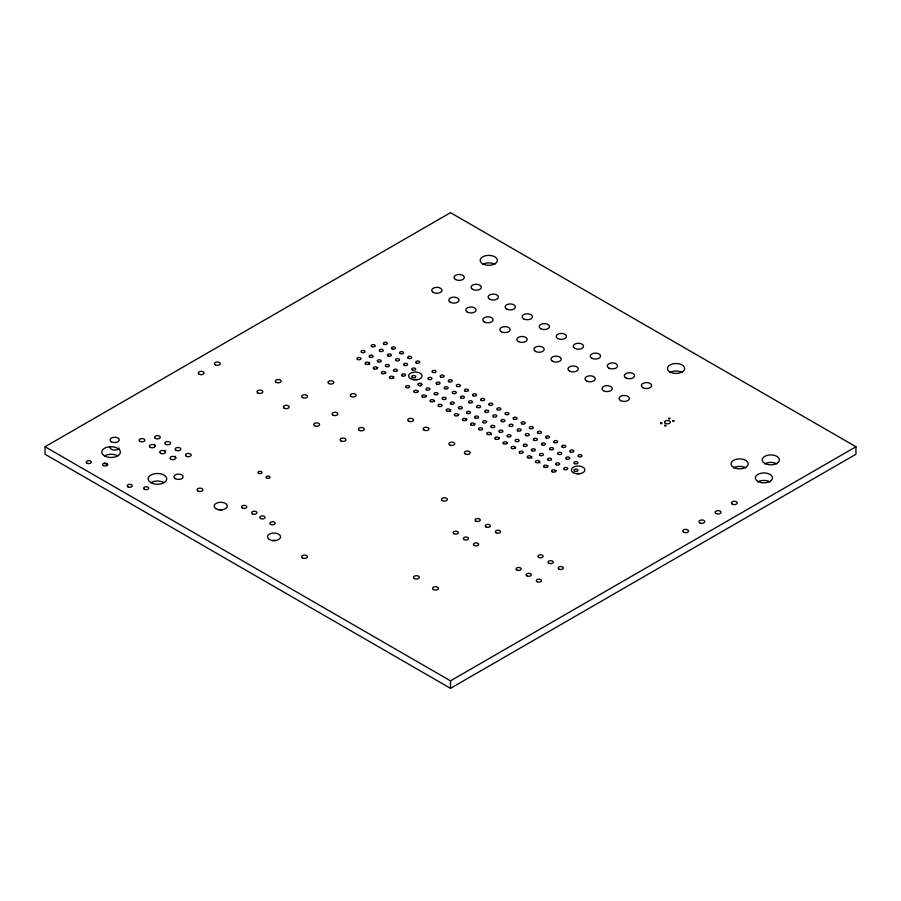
<?xml version="1.0" encoding="UTF-8"?>
<svg xmlns="http://www.w3.org/2000/svg" width="901" height="901" viewBox="0 0 901 901"><rect width="100%" height="100%" fill="white"/><g stroke="black" fill="none" stroke-linecap="round" stroke-linejoin="round"><path stroke-width="1.35" d="M45.05 446.75L450.5 212.67L855.95 446.75L855.95 454.25L450.5 688.33L45.05 454.25L45.05 446.75L450.5 680.841L855.95 446.75M450.5 680.841L450.5 688.33M104.493 455.906A9.314 5.383 0 0 0 120.081 453.496A9.314 5.383 0 0 0 108.661 446.907A9.314 5.383 0 0 0 104.493 455.906A9.314 5.383 0 0 1 117.671 455.793M150.827 482.666A9.314 5.383 0 0 0 166.426 480.256A9.314 5.383 0 0 0 155.006 473.667A9.314 5.383 0 0 0 150.827 482.666A9.314 5.383 0 0 1 164.005 482.542M670.006 372.451A8.605 4.967 0 0 1 682.17 372.451M482.688 264.308A8.605 4.967 0 0 1 494.852 264.308M421.859 384.445A6.735 3.886 0 0 1 420.114 386.18M413.604 379.681A6.735 3.886 0 0 1 417.095 379.681M576.392 473.667A6.735 3.886 0 0 1 579.884 473.667M107.534 464.567A9.314 5.383 0 0 1 104.493 463.396M757.831 481.866A8.593 4.967 0 0 1 769.995 481.866M764.724 463.846A8.593 4.967 0 0 1 776.887 463.846M733.504 467.822A8.593 4.967 0 0 1 745.668 467.822M272.305 540.623A6.589 3.807 0 0 1 275.717 540.623M219.022 509.865A6.589 3.807 0 0 1 222.434 509.865M369.737 364.59A2.005 1.16 0 0 1 369.737 362.957M377.328 368.757A2.005 1.16 0 0 1 377.846 367.631M385.437 373.431A2.005 1.16 0 0 1 385.955 372.316M393.546 378.116A2.005 1.16 0 0 1 394.064 377.001M417.873 392.16A2.005 1.16 0 0 1 418.391 391.045M425.982 396.845A2.005 1.16 0 0 1 426.5 395.719M434.091 401.531A2.005 1.16 0 0 1 434.609 400.404M450.827 411.408A2.005 1.16 0 0 1 450.827 409.775M458.418 415.575A2.005 1.16 0 0 1 458.936 414.449M466.527 420.249A2.005 1.16 0 0 1 467.045 419.134M474.636 424.934A2.005 1.16 0 0 1 475.154 423.819M491.372 434.811A2.005 1.16 0 0 1 491.372 433.178M498.963 438.978A2.005 1.16 0 0 1 499.481 437.863M507.072 443.664A2.005 1.16 0 0 1 507.59 442.537M515.181 448.338A2.005 1.16 0 0 1 515.699 447.223M531.917 458.226A2.005 1.16 0 0 1 531.917 456.582M540.026 462.911A2.005 1.16 0 0 1 540.026 461.267M547.617 467.067A2.005 1.16 0 0 1 548.135 465.952M555.726 471.752A2.005 1.16 0 0 1 556.244 470.626M155.389 445.905A2.872 1.656 0 0 1 154.657 444.306M165.694 451.851A2.872 1.656 0 0 1 164.951 450.252M175.988 457.787A2.872 1.656 0 0 1 175.244 456.188M119.112 448.079A4.584 2.647 0 0 1 113.503 449.959A4.584 2.647 0 0 1 110.26 446.716M660.715 422.986C660.309 425.103 663.868 422.378 660.715 422.986M668.824 418.312C668.418 420.418 671.977 417.692 668.824 418.312M664.769 425.328C664.364 427.446 667.923 424.72 664.769 425.328M672.878 420.654C672.473 422.76 676.032 420.035 672.878 420.654M670.006 371.989A8.605 4.967 0 0 0 684.4 369.759A8.605 4.967 0 0 0 673.869 363.677A8.605 4.967 0 0 0 670.006 371.989M482.688 263.847A8.605 4.967 0 0 0 497.082 261.617A8.605 4.967 0 0 0 486.551 255.535A8.605 4.967 0 0 0 482.688 263.847M410.586 378.69A6.735 3.886 0 0 0 421.859 376.956A6.735 3.886 0 0 0 413.604 372.192A6.735 3.886 0 0 0 410.586 378.69M573.374 472.676A6.735 3.886 0 0 0 584.648 470.93A6.735 3.886 0 0 0 576.392 466.166A6.735 3.886 0 0 0 573.374 472.676M266.628 478.003A2.005 1.16 0 0 0 269.985 477.485A2.005 1.16 0 0 0 267.529 476.066A2.005 1.16 0 0 0 266.628 478.003M258.519 473.318A2.005 1.16 0 0 0 261.876 472.8A2.005 1.16 0 0 0 259.42 471.381A2.005 1.16 0 0 0 258.519 473.318M197.871 491.011A2.917 1.678 0 0 0 202.748 490.257A2.917 1.678 0 0 0 199.177 488.207A2.917 1.678 0 0 0 197.871 491.011M302.477 557.967A2.917 1.678 0 0 0 307.354 557.212A2.917 1.678 0 0 0 303.783 555.151A2.917 1.678 0 0 0 302.477 557.967M442.357 500.618A2.917 1.678 0 0 0 447.234 499.864A2.917 1.678 0 0 0 443.664 497.803A2.917 1.678 0 0 0 442.357 500.618M328.831 383.567A2.917 1.678 0 0 0 333.708 382.812A2.917 1.678 0 0 0 330.138 380.763A2.917 1.678 0 0 0 328.831 383.567M351.131 396.44A2.917 1.678 0 0 0 356.008 395.697A2.917 1.678 0 0 0 352.437 393.636A2.917 1.678 0 0 0 351.131 396.44M433.437 589.569A2.917 1.678 0 0 0 438.314 588.815A2.917 1.678 0 0 0 434.744 586.754A2.917 1.678 0 0 0 433.437 589.569M414.381 578.566A2.917 1.678 0 0 0 419.258 577.811A2.917 1.678 0 0 0 415.688 575.75A2.917 1.678 0 0 0 414.381 578.566M732.254 504.121A2.917 1.678 0 0 0 737.131 503.366A2.917 1.678 0 0 0 733.56 501.305A2.917 1.678 0 0 0 732.254 504.121M716.036 513.491A2.917 1.678 0 0 0 720.913 512.737A2.917 1.678 0 0 0 717.342 510.676A2.917 1.678 0 0 0 716.036 513.491M699.818 522.85A2.917 1.678 0 0 0 704.695 522.096A2.917 1.678 0 0 0 701.124 520.035A2.917 1.678 0 0 0 699.818 522.85M683.6 532.209A2.917 1.678 0 0 0 688.477 531.455A2.917 1.678 0 0 0 684.906 529.405A2.917 1.678 0 0 0 683.6 532.209M215.305 364.849A2.917 1.678 0 0 0 220.182 364.094A2.917 1.678 0 0 0 216.612 362.033A2.917 1.678 0 0 0 215.305 364.849M199.087 374.208A2.917 1.678 0 0 0 203.964 373.453A2.917 1.678 0 0 0 200.394 371.392A2.917 1.678 0 0 0 199.087 374.208M408.581 421.184A2.917 1.678 0 0 0 413.458 420.429A2.917 1.678 0 0 0 409.887 418.379A2.917 1.678 0 0 0 408.581 421.184M424.033 430.104A2.917 1.678 0 0 0 428.91 429.349A2.917 1.678 0 0 0 425.34 427.288A2.917 1.678 0 0 0 424.033 430.104M465.231 453.89A2.917 1.678 0 0 0 470.097 453.135A2.917 1.678 0 0 0 466.527 451.074A2.917 1.678 0 0 0 465.231 453.89M449.779 444.97A2.917 1.678 0 0 0 454.656 444.216A2.917 1.678 0 0 0 451.086 442.154A2.917 1.678 0 0 0 449.779 444.97M455.523 279.524A5.158 2.985 0 0 0 464.161 278.184A5.158 2.985 0 0 0 457.843 274.535A5.158 2.985 0 0 0 455.523 279.524M472.552 289.356A5.158 2.985 0 0 0 481.19 288.016A5.158 2.985 0 0 0 474.872 284.367A5.158 2.985 0 0 0 472.552 289.356M489.581 299.188A5.158 2.985 0 0 0 498.219 297.848A5.158 2.985 0 0 0 491.901 294.199A5.158 2.985 0 0 0 489.581 299.188M506.61 309.02A5.158 2.985 0 0 0 515.248 307.68A5.158 2.985 0 0 0 508.93 304.031A5.158 2.985 0 0 0 506.61 309.02M523.639 318.853A5.158 2.985 0 0 0 532.277 317.512A5.158 2.985 0 0 0 525.959 313.863A5.158 2.985 0 0 0 523.639 318.853M540.668 328.685A5.158 2.985 0 0 0 549.306 327.345A5.158 2.985 0 0 0 542.988 323.696A5.158 2.985 0 0 0 540.668 328.685M557.696 338.517A5.158 2.985 0 0 0 566.335 337.177A5.158 2.985 0 0 0 560.017 333.528A5.158 2.985 0 0 0 557.696 338.517M574.725 348.349A5.158 2.985 0 0 0 583.364 347.009A5.158 2.985 0 0 0 577.045 343.36A5.158 2.985 0 0 0 574.725 348.349M591.754 358.181A5.158 2.985 0 0 0 600.393 356.841A5.158 2.985 0 0 0 594.074 353.192A5.158 2.985 0 0 0 591.754 358.181M608.783 368.013A5.158 2.985 0 0 0 617.422 366.673A5.158 2.985 0 0 0 611.103 363.024A5.158 2.985 0 0 0 608.783 368.013M625.812 377.846A5.158 2.985 0 0 0 634.45 376.505A5.158 2.985 0 0 0 628.132 372.856A5.158 2.985 0 0 0 625.812 377.846M642.841 387.667A5.158 2.985 0 0 0 651.479 386.338A5.158 2.985 0 0 0 645.161 382.688A5.158 2.985 0 0 0 642.841 387.667M433.223 292.397A5.158 2.985 0 0 0 441.862 291.068A5.158 2.985 0 0 0 435.543 287.419A5.158 2.985 0 0 0 433.223 292.397M450.252 302.229A5.158 2.985 0 0 0 458.891 300.9A5.158 2.985 0 0 0 452.572 297.251A5.158 2.985 0 0 0 450.252 302.229M467.281 312.061A5.158 2.985 0 0 0 475.919 310.732A5.158 2.985 0 0 0 469.601 307.083A5.158 2.985 0 0 0 467.281 312.061M484.31 321.894A5.158 2.985 0 0 0 492.948 320.553A5.158 2.985 0 0 0 486.63 316.904A5.158 2.985 0 0 0 484.31 321.894M501.339 331.726A5.158 2.985 0 0 0 509.977 330.385A5.158 2.985 0 0 0 503.659 326.736A5.158 2.985 0 0 0 501.339 331.726M518.368 341.558A5.158 2.985 0 0 0 527.006 340.218A5.158 2.985 0 0 0 520.688 336.569A5.158 2.985 0 0 0 518.368 341.558M535.397 351.39A5.158 2.985 0 0 0 544.035 350.05A5.158 2.985 0 0 0 537.717 346.401A5.158 2.985 0 0 0 535.397 351.39M552.426 361.222A5.158 2.985 0 0 0 561.064 359.882A5.158 2.985 0 0 0 554.746 356.233A5.158 2.985 0 0 0 552.426 361.222M569.455 371.054A5.158 2.985 0 0 0 578.093 369.714A5.158 2.985 0 0 0 571.775 366.065A5.158 2.985 0 0 0 569.455 371.054M586.483 380.886A5.158 2.985 0 0 0 595.122 379.546A5.158 2.985 0 0 0 588.803 375.897A5.158 2.985 0 0 0 586.483 380.886M603.512 390.719A5.158 2.985 0 0 0 612.151 389.378A5.158 2.985 0 0 0 605.832 385.729A5.158 2.985 0 0 0 603.512 390.719M620.541 400.551A5.158 2.985 0 0 0 629.18 399.211A5.158 2.985 0 0 0 622.861 395.562A5.158 2.985 0 0 0 620.541 400.551M757.831 481.393A8.593 4.967 0 0 0 772.213 479.174A8.593 4.967 0 0 0 761.683 473.093A8.593 4.967 0 0 0 757.831 481.393M764.724 463.373A8.593 4.967 0 0 0 779.106 461.143A8.593 4.967 0 0 0 768.576 455.073A8.593 4.967 0 0 0 764.724 463.373M733.504 467.349A8.593 4.967 0 0 0 747.886 465.13A8.593 4.967 0 0 0 737.356 459.048A8.593 4.967 0 0 0 733.504 467.349M260.547 518.503A2.635 1.52 0 0 0 264.962 517.816A2.635 1.52 0 0 0 261.729 515.958A2.635 1.52 0 0 0 260.547 518.503M252.438 513.818A2.635 1.52 0 0 0 256.853 513.142A2.635 1.52 0 0 0 253.62 511.272A2.635 1.52 0 0 0 252.438 513.818M270.683 524.348A2.635 1.52 0 0 0 275.098 523.672A2.635 1.52 0 0 0 271.865 521.803A2.635 1.52 0 0 0 270.683 524.348M269.343 539.496A6.589 3.807 0 0 0 280.38 537.796A6.589 3.807 0 0 0 272.305 533.133A6.589 3.807 0 0 0 269.343 539.496M216.071 508.738A6.589 3.807 0 0 0 227.097 507.038A6.589 3.807 0 0 0 219.022 502.375A6.589 3.807 0 0 0 216.071 508.738M242.301 507.973A2.635 1.52 0 0 0 246.716 507.286A2.635 1.52 0 0 0 243.484 505.416A2.635 1.52 0 0 0 242.301 507.973M538.685 557.359A2.579 1.487 0 0 0 542.999 556.694A2.579 1.487 0 0 0 539.845 554.87A2.579 1.487 0 0 0 538.685 557.359M548.822 563.215A2.579 1.487 0 0 0 553.135 562.539A2.579 1.487 0 0 0 549.982 560.715A2.579 1.487 0 0 0 548.822 563.215M558.958 569.06A2.579 1.487 0 0 0 563.271 568.396A2.579 1.487 0 0 0 560.118 566.571A2.579 1.487 0 0 0 558.958 569.06M516.791 569.995A2.579 1.487 0 0 0 521.105 569.331A2.579 1.487 0 0 0 517.951 567.506A2.579 1.487 0 0 0 516.791 569.995M526.927 575.852A2.579 1.487 0 0 0 531.241 575.187A2.579 1.487 0 0 0 528.087 573.363A2.579 1.487 0 0 0 526.927 575.852M537.064 581.708A2.579 1.487 0 0 0 541.377 581.032A2.579 1.487 0 0 0 538.224 579.208A2.579 1.487 0 0 0 537.064 581.708M475.841 521.071A2.579 1.487 0 0 0 480.154 520.406A2.579 1.487 0 0 0 477.001 518.582A2.579 1.487 0 0 0 475.841 521.071M485.977 526.927A2.579 1.487 0 0 0 490.29 526.263A2.579 1.487 0 0 0 487.137 524.438A2.579 1.487 0 0 0 485.977 526.927M496.113 532.784A2.579 1.487 0 0 0 500.427 532.108A2.579 1.487 0 0 0 497.273 530.284A2.579 1.487 0 0 0 496.113 532.784M453.946 533.719A2.579 1.487 0 0 0 458.26 533.054A2.579 1.487 0 0 0 455.106 531.23A2.579 1.487 0 0 0 453.946 533.719M464.083 539.564A2.579 1.487 0 0 0 468.396 538.899A2.579 1.487 0 0 0 465.243 537.075A2.579 1.487 0 0 0 464.083 539.564M474.219 545.42A2.579 1.487 0 0 0 478.532 544.756A2.579 1.487 0 0 0 475.379 542.931A2.579 1.487 0 0 0 474.219 545.42M276.168 382.373A2.917 1.678 0 0 0 281.033 381.619A2.917 1.678 0 0 0 277.474 379.558A2.917 1.678 0 0 0 276.168 382.373M302.522 397.589A2.917 1.678 0 0 0 307.399 396.834A2.917 1.678 0 0 0 303.828 394.773A2.917 1.678 0 0 0 302.522 397.589M257.832 392.96A2.917 1.678 0 0 0 262.698 392.205A2.917 1.678 0 0 0 259.139 390.144A2.917 1.678 0 0 0 257.832 392.96M284.198 408.176A2.917 1.678 0 0 0 289.063 407.421A2.917 1.678 0 0 0 285.493 405.36A2.917 1.678 0 0 0 284.198 408.176M332.931 415.147A2.917 1.678 0 0 0 337.796 414.392A2.917 1.678 0 0 0 334.237 412.331A2.917 1.678 0 0 0 332.931 415.147M359.285 430.363A2.917 1.678 0 0 0 364.162 429.608A2.917 1.678 0 0 0 360.591 427.547A2.917 1.678 0 0 0 359.285 430.363M314.595 425.734A2.917 1.678 0 0 0 319.461 424.979A2.917 1.678 0 0 0 315.902 422.918A2.917 1.678 0 0 0 314.595 425.734M340.961 440.949A2.917 1.678 0 0 0 345.826 440.195A2.917 1.678 0 0 0 342.256 438.134A2.917 1.678 0 0 0 340.961 440.949M371.764 346.57A2.005 1.16 0 0 0 375.12 346.052A2.005 1.16 0 0 0 372.665 344.632A2.005 1.16 0 0 0 371.764 346.57M383.927 344.227A2.005 1.16 0 0 0 387.284 343.709A2.005 1.16 0 0 0 384.828 342.29A2.005 1.16 0 0 0 383.927 344.227M379.873 351.244A2.005 1.16 0 0 0 383.229 350.726A2.005 1.16 0 0 0 380.774 349.306A2.005 1.16 0 0 0 379.873 351.244M392.036 348.912A2.005 1.16 0 0 0 395.393 348.383A2.005 1.16 0 0 0 392.937 346.964A2.005 1.16 0 0 0 392.036 348.912M387.982 355.929A2.005 1.16 0 0 0 391.338 355.411A2.005 1.16 0 0 0 388.883 353.992A2.005 1.16 0 0 0 387.982 355.929M400.145 353.586A2.005 1.16 0 0 0 403.502 353.068A2.005 1.16 0 0 0 401.046 351.649A2.005 1.16 0 0 0 400.145 353.586M396.091 360.614A2.005 1.16 0 0 0 399.447 360.096A2.005 1.16 0 0 0 396.992 358.677A2.005 1.16 0 0 0 396.091 360.614M408.254 358.271A2.005 1.16 0 0 0 411.611 357.753A2.005 1.16 0 0 0 409.155 356.334A2.005 1.16 0 0 0 408.254 358.271M404.2 365.288A2.005 1.16 0 0 0 407.556 364.77A2.005 1.16 0 0 0 405.101 363.351A2.005 1.16 0 0 0 404.2 365.288M416.363 362.957A2.005 1.16 0 0 0 419.72 362.439A2.005 1.16 0 0 0 417.264 361.019A2.005 1.16 0 0 0 416.363 362.957M412.309 369.973A2.005 1.16 0 0 0 415.665 369.455A2.005 1.16 0 0 0 413.21 368.036A2.005 1.16 0 0 0 412.309 369.973M432.581 372.316A2.005 1.16 0 0 0 435.938 371.798A2.005 1.16 0 0 0 433.482 370.379A2.005 1.16 0 0 0 432.581 372.316M428.527 379.344A2.005 1.16 0 0 0 431.883 378.814A2.005 1.16 0 0 0 429.428 377.395A2.005 1.16 0 0 0 428.527 379.344M440.69 377.001A2.005 1.16 0 0 0 444.047 376.483A2.005 1.16 0 0 0 441.591 375.064A2.005 1.16 0 0 0 440.69 377.001M436.636 384.017A2.005 1.16 0 0 0 439.992 383.499A2.005 1.16 0 0 0 437.537 382.08A2.005 1.16 0 0 0 436.636 384.017M448.799 381.675A2.005 1.16 0 0 0 452.156 381.157A2.005 1.16 0 0 0 449.7 379.738A2.005 1.16 0 0 0 448.799 381.675M444.745 388.703A2.005 1.16 0 0 0 448.101 388.185A2.005 1.16 0 0 0 445.646 386.766A2.005 1.16 0 0 0 444.745 388.703M456.908 386.36A2.005 1.16 0 0 0 460.265 385.842A2.005 1.16 0 0 0 457.809 384.423A2.005 1.16 0 0 0 456.908 386.36M452.854 393.388A2.005 1.16 0 0 0 456.21 392.859A2.005 1.16 0 0 0 453.755 391.439A2.005 1.16 0 0 0 452.854 393.388M465.017 391.045A2.005 1.16 0 0 0 468.374 390.527A2.005 1.16 0 0 0 465.918 389.108A2.005 1.16 0 0 0 465.017 391.045M460.963 398.062A2.005 1.16 0 0 0 464.319 397.544A2.005 1.16 0 0 0 461.864 396.125A2.005 1.16 0 0 0 460.963 398.062M473.126 395.719A2.005 1.16 0 0 0 476.483 395.201A2.005 1.16 0 0 0 474.027 393.782A2.005 1.16 0 0 0 473.126 395.719M469.072 402.747A2.005 1.16 0 0 0 472.428 402.229A2.005 1.16 0 0 0 469.973 400.81A2.005 1.16 0 0 0 469.072 402.747M481.235 400.404A2.005 1.16 0 0 0 484.592 399.886A2.005 1.16 0 0 0 482.136 398.467A2.005 1.16 0 0 0 481.235 400.404M477.181 407.432A2.005 1.16 0 0 0 480.537 406.914A2.005 1.16 0 0 0 478.082 405.495A2.005 1.16 0 0 0 477.181 407.432M489.344 405.09A2.005 1.16 0 0 0 492.701 404.572A2.005 1.16 0 0 0 490.245 403.152A2.005 1.16 0 0 0 489.344 405.09M485.29 412.106A2.005 1.16 0 0 0 488.646 411.588A2.005 1.16 0 0 0 486.191 410.169A2.005 1.16 0 0 0 485.29 412.106M497.453 409.775A2.005 1.16 0 0 0 500.81 409.245A2.005 1.16 0 0 0 498.354 407.826A2.005 1.16 0 0 0 497.453 409.775M493.399 416.791A2.005 1.16 0 0 0 496.755 416.273A2.005 1.16 0 0 0 494.3 414.854A2.005 1.16 0 0 0 493.399 416.791M505.562 414.449A2.005 1.16 0 0 0 508.919 413.931A2.005 1.16 0 0 0 506.463 412.512A2.005 1.16 0 0 0 505.562 414.449M501.508 421.477A2.005 1.16 0 0 0 504.864 420.958A2.005 1.16 0 0 0 502.409 419.539A2.005 1.16 0 0 0 501.508 421.477M513.671 419.134A2.005 1.16 0 0 0 517.028 418.616A2.005 1.16 0 0 0 514.572 417.197A2.005 1.16 0 0 0 513.671 419.134M509.617 426.15A2.005 1.16 0 0 0 512.973 425.632A2.005 1.16 0 0 0 510.518 424.213A2.005 1.16 0 0 0 509.617 426.15M521.78 423.819A2.005 1.16 0 0 0 525.137 423.29A2.005 1.16 0 0 0 522.681 421.871A2.005 1.16 0 0 0 521.78 423.819M517.726 430.836A2.005 1.16 0 0 0 521.082 430.318A2.005 1.16 0 0 0 518.627 428.899A2.005 1.16 0 0 0 517.726 430.836M529.889 428.493A2.005 1.16 0 0 0 533.246 427.975A2.005 1.16 0 0 0 530.79 426.556A2.005 1.16 0 0 0 529.889 428.493M525.835 435.521A2.005 1.16 0 0 0 529.191 435.003A2.005 1.16 0 0 0 526.736 433.584A2.005 1.16 0 0 0 525.835 435.521M537.998 433.178A2.005 1.16 0 0 0 541.355 432.66A2.005 1.16 0 0 0 538.899 431.241A2.005 1.16 0 0 0 537.998 433.178M533.944 440.195A2.005 1.16 0 0 0 537.3 439.677A2.005 1.16 0 0 0 534.845 438.258A2.005 1.16 0 0 0 533.944 440.195M546.107 437.863A2.005 1.16 0 0 0 549.464 437.345A2.005 1.16 0 0 0 547.008 435.926A2.005 1.16 0 0 0 546.107 437.863M542.053 444.88A2.005 1.16 0 0 0 545.409 444.362A2.005 1.16 0 0 0 542.954 442.943A2.005 1.16 0 0 0 542.053 444.88M554.216 442.537A2.005 1.16 0 0 0 557.573 442.019A2.005 1.16 0 0 0 555.117 440.6A2.005 1.16 0 0 0 554.216 442.537M550.162 449.565A2.005 1.16 0 0 0 553.518 449.047A2.005 1.16 0 0 0 551.063 447.628A2.005 1.16 0 0 0 550.162 449.565M562.325 447.223A2.005 1.16 0 0 0 565.682 446.705A2.005 1.16 0 0 0 563.226 445.285A2.005 1.16 0 0 0 562.325 447.223M558.271 454.25A2.005 1.16 0 0 0 561.627 453.721A2.005 1.16 0 0 0 559.172 452.302A2.005 1.16 0 0 0 558.271 454.25M570.434 451.908A2.005 1.16 0 0 0 573.791 451.39A2.005 1.16 0 0 0 571.335 449.971A2.005 1.16 0 0 0 570.434 451.908M566.38 458.924A2.005 1.16 0 0 0 569.736 458.406A2.005 1.16 0 0 0 567.281 456.987A2.005 1.16 0 0 0 566.38 458.924M578.543 456.582A2.005 1.16 0 0 0 581.9 456.064A2.005 1.16 0 0 0 579.444 454.645A2.005 1.16 0 0 0 578.543 456.582M574.489 463.61A2.005 1.16 0 0 0 577.845 463.091A2.005 1.16 0 0 0 575.39 461.672A2.005 1.16 0 0 0 574.489 463.61M361.628 352.415A2.005 1.16 0 0 0 364.984 351.897A2.005 1.16 0 0 0 362.529 350.478A2.005 1.16 0 0 0 361.628 352.415M357.573 359.443A2.005 1.16 0 0 0 360.929 358.925A2.005 1.16 0 0 0 358.474 357.506A2.005 1.16 0 0 0 357.573 359.443M369.737 357.1A2.005 1.16 0 0 0 373.093 356.582A2.005 1.16 0 0 0 370.638 355.163A2.005 1.16 0 0 0 369.737 357.1M365.682 364.128A2.005 1.16 0 0 0 369.038 363.599A2.005 1.16 0 0 0 366.583 362.179A2.005 1.16 0 0 0 365.682 364.128M377.846 361.785A2.005 1.16 0 0 0 381.202 361.267A2.005 1.16 0 0 0 378.747 359.848A2.005 1.16 0 0 0 377.846 361.785M373.791 368.802A2.005 1.16 0 0 0 377.147 368.284A2.005 1.16 0 0 0 374.692 366.865A2.005 1.16 0 0 0 373.791 368.802M385.955 366.459A2.005 1.16 0 0 0 389.311 365.941A2.005 1.16 0 0 0 386.856 364.522A2.005 1.16 0 0 0 385.955 366.459M381.9 373.487A2.005 1.16 0 0 0 385.256 372.969A2.005 1.16 0 0 0 382.801 371.55A2.005 1.16 0 0 0 381.9 373.487M394.064 371.144A2.005 1.16 0 0 0 397.42 370.626A2.005 1.16 0 0 0 394.965 369.207A2.005 1.16 0 0 0 394.064 371.144M390.009 378.172A2.005 1.16 0 0 0 393.365 377.643A2.005 1.16 0 0 0 390.91 376.224A2.005 1.16 0 0 0 390.009 378.172M402.173 375.83A2.005 1.16 0 0 0 405.529 375.312A2.005 1.16 0 0 0 403.074 373.892A2.005 1.16 0 0 0 402.173 375.83M406.227 387.531A2.005 1.16 0 0 0 409.583 387.013A2.005 1.16 0 0 0 407.128 385.594A2.005 1.16 0 0 0 406.227 387.531M418.391 385.189A2.005 1.16 0 0 0 421.747 384.671A2.005 1.16 0 0 0 419.292 383.252A2.005 1.16 0 0 0 418.391 385.189M414.336 392.217A2.005 1.16 0 0 0 417.692 391.698A2.005 1.16 0 0 0 415.237 390.279A2.005 1.16 0 0 0 414.336 392.217M426.5 389.874A2.005 1.16 0 0 0 429.856 389.356A2.005 1.16 0 0 0 427.401 387.937A2.005 1.16 0 0 0 426.5 389.874M422.445 396.89A2.005 1.16 0 0 0 425.801 396.372A2.005 1.16 0 0 0 423.346 394.953A2.005 1.16 0 0 0 422.445 396.89M434.609 394.559A2.005 1.16 0 0 0 437.965 394.03A2.005 1.16 0 0 0 435.51 392.611A2.005 1.16 0 0 0 434.609 394.559M430.554 401.576A2.005 1.16 0 0 0 433.91 401.058A2.005 1.16 0 0 0 431.455 399.639A2.005 1.16 0 0 0 430.554 401.576M442.718 399.233A2.005 1.16 0 0 0 446.074 398.715A2.005 1.16 0 0 0 443.619 397.296A2.005 1.16 0 0 0 442.718 399.233M438.663 406.261A2.005 1.16 0 0 0 442.019 405.743A2.005 1.16 0 0 0 439.564 404.324A2.005 1.16 0 0 0 438.663 406.261M450.827 403.918A2.005 1.16 0 0 0 454.183 403.4A2.005 1.16 0 0 0 451.728 401.981A2.005 1.16 0 0 0 450.827 403.918M446.772 410.935A2.005 1.16 0 0 0 450.128 410.417A2.005 1.16 0 0 0 447.673 408.998A2.005 1.16 0 0 0 446.772 410.935M458.936 408.603A2.005 1.16 0 0 0 462.292 408.074A2.005 1.16 0 0 0 459.837 406.655A2.005 1.16 0 0 0 458.936 408.603M454.881 415.62A2.005 1.16 0 0 0 458.237 415.102A2.005 1.16 0 0 0 455.782 413.683A2.005 1.16 0 0 0 454.881 415.62M467.045 413.277A2.005 1.16 0 0 0 470.401 412.759A2.005 1.16 0 0 0 467.946 411.34A2.005 1.16 0 0 0 467.045 413.277M462.99 420.305A2.005 1.16 0 0 0 466.346 419.787A2.005 1.16 0 0 0 463.891 418.368A2.005 1.16 0 0 0 462.99 420.305M475.154 417.963A2.005 1.16 0 0 0 478.51 417.445A2.005 1.16 0 0 0 476.055 416.025A2.005 1.16 0 0 0 475.154 417.963M471.099 424.979A2.005 1.16 0 0 0 474.455 424.461A2.005 1.16 0 0 0 472 423.042A2.005 1.16 0 0 0 471.099 424.979M483.263 422.648A2.005 1.16 0 0 0 486.619 422.13A2.005 1.16 0 0 0 484.164 420.711A2.005 1.16 0 0 0 483.263 422.648M479.208 429.664A2.005 1.16 0 0 0 482.564 429.146A2.005 1.16 0 0 0 480.109 427.727A2.005 1.16 0 0 0 479.208 429.664M491.372 427.322A2.005 1.16 0 0 0 494.728 426.804A2.005 1.16 0 0 0 492.273 425.385A2.005 1.16 0 0 0 491.372 427.322M487.317 434.35A2.005 1.16 0 0 0 490.673 433.831A2.005 1.16 0 0 0 488.218 432.412A2.005 1.16 0 0 0 487.317 434.35M499.481 432.007A2.005 1.16 0 0 0 502.837 431.489A2.005 1.16 0 0 0 500.382 430.07A2.005 1.16 0 0 0 499.481 432.007M495.426 439.035A2.005 1.16 0 0 0 498.782 438.505A2.005 1.16 0 0 0 496.327 437.086A2.005 1.16 0 0 0 495.426 439.035M507.59 436.692A2.005 1.16 0 0 0 510.946 436.174A2.005 1.16 0 0 0 508.491 434.755A2.005 1.16 0 0 0 507.59 436.692M503.535 443.709A2.005 1.16 0 0 0 506.891 443.191A2.005 1.16 0 0 0 504.436 441.772A2.005 1.16 0 0 0 503.535 443.709M515.699 441.366A2.005 1.16 0 0 0 519.055 440.848A2.005 1.16 0 0 0 516.6 439.429A2.005 1.16 0 0 0 515.699 441.366M511.644 448.394A2.005 1.16 0 0 0 515 447.876A2.005 1.16 0 0 0 512.545 446.457A2.005 1.16 0 0 0 511.644 448.394M523.808 446.051A2.005 1.16 0 0 0 527.164 445.533A2.005 1.16 0 0 0 524.709 444.114A2.005 1.16 0 0 0 523.808 446.051M519.753 453.079A2.005 1.16 0 0 0 523.109 452.561A2.005 1.16 0 0 0 520.654 451.142A2.005 1.16 0 0 0 519.753 453.079M531.917 450.737A2.005 1.16 0 0 0 535.273 450.218A2.005 1.16 0 0 0 532.818 448.799A2.005 1.16 0 0 0 531.917 450.737M527.862 457.753A2.005 1.16 0 0 0 531.218 457.235A2.005 1.16 0 0 0 528.763 455.816A2.005 1.16 0 0 0 527.862 457.753M540.026 455.41A2.005 1.16 0 0 0 543.382 454.892A2.005 1.16 0 0 0 540.927 453.473A2.005 1.16 0 0 0 540.026 455.41M535.971 462.438A2.005 1.16 0 0 0 539.327 461.92A2.005 1.16 0 0 0 536.872 460.501A2.005 1.16 0 0 0 535.971 462.438M548.135 460.096A2.005 1.16 0 0 0 551.491 459.578A2.005 1.16 0 0 0 549.036 458.159A2.005 1.16 0 0 0 548.135 460.096M544.08 467.123A2.005 1.16 0 0 0 547.436 466.605A2.005 1.16 0 0 0 544.981 465.186A2.005 1.16 0 0 0 544.08 467.123M556.244 464.781A2.005 1.16 0 0 0 559.6 464.263A2.005 1.16 0 0 0 557.145 462.844A2.005 1.16 0 0 0 556.244 464.781M552.189 471.797A2.005 1.16 0 0 0 555.545 471.279A2.005 1.16 0 0 0 553.09 469.86A2.005 1.16 0 0 0 552.189 471.797M564.353 469.466A2.005 1.16 0 0 0 567.709 468.937A2.005 1.16 0 0 0 565.254 467.518A2.005 1.16 0 0 0 564.353 469.466M139.948 441.377A2.872 1.656 0 0 0 144.746 440.645A2.872 1.656 0 0 0 141.232 438.618A2.872 1.656 0 0 0 139.948 441.377M155.389 438.404A2.872 1.656 0 0 0 160.187 437.672A2.872 1.656 0 0 0 156.684 435.645A2.872 1.656 0 0 0 155.389 438.404M150.242 447.324A2.872 1.656 0 0 0 155.04 446.581A2.872 1.656 0 0 0 151.526 444.553A2.872 1.656 0 0 0 150.242 447.324M165.694 444.351A2.872 1.656 0 0 0 170.492 443.619A2.872 1.656 0 0 0 166.978 441.591A2.872 1.656 0 0 0 165.694 444.351M160.547 453.271A2.872 1.656 0 0 0 165.334 452.527A2.872 1.656 0 0 0 161.831 450.5A2.872 1.656 0 0 0 160.547 453.271M175.988 450.297A2.872 1.656 0 0 0 180.786 449.554A2.872 1.656 0 0 0 177.272 447.527A2.872 1.656 0 0 0 175.988 450.297M170.841 459.217A2.872 1.656 0 0 0 175.639 458.474A2.872 1.656 0 0 0 172.125 456.447A2.872 1.656 0 0 0 170.841 459.217M186.293 456.244A2.872 1.656 0 0 0 191.08 455.501A2.872 1.656 0 0 0 187.577 453.473A2.872 1.656 0 0 0 186.293 456.244M144.385 489.243A2.557 1.475 0 0 0 148.654 488.579A2.557 1.475 0 0 0 145.534 486.777A2.557 1.475 0 0 0 144.385 489.243M127.919 486.855A2.557 1.475 0 0 0 132.188 486.191A2.557 1.475 0 0 0 129.068 484.389A2.557 1.475 0 0 0 127.919 486.855M103.39 465.58A2.557 1.475 0 0 0 107.658 464.916A2.557 1.475 0 0 0 104.539 463.114A2.557 1.475 0 0 0 103.39 465.58M86.935 463.193A2.557 1.475 0 0 0 91.204 462.528A2.557 1.475 0 0 0 88.073 460.726A2.557 1.475 0 0 0 86.935 463.193M111.442 441.783A4.584 2.647 0 0 0 119.112 440.589A4.584 2.647 0 0 0 113.503 437.345A4.584 2.647 0 0 0 111.442 441.783M175.301 478.645A4.584 2.647 0 0 0 182.971 477.462A4.584 2.647 0 0 0 177.362 474.219A4.584 2.647 0 0 0 175.301 478.645M665.355 423.369A2.917 1.678 0 0 0 670.231 422.614A2.917 1.678 0 0 0 666.661 420.553A2.917 1.678 0 0 0 665.355 423.369M412.309 377.463A2.005 1.16 0 0 0 415.665 376.945A2.005 1.16 0 0 0 413.21 375.526A2.005 1.16 0 0 0 412.309 377.463M574.489 471.099A2.005 1.16 0 0 0 577.845 470.581A2.005 1.16 0 0 0 575.39 469.162A2.005 1.16 0 0 0 574.489 471.099"/></g></svg>
